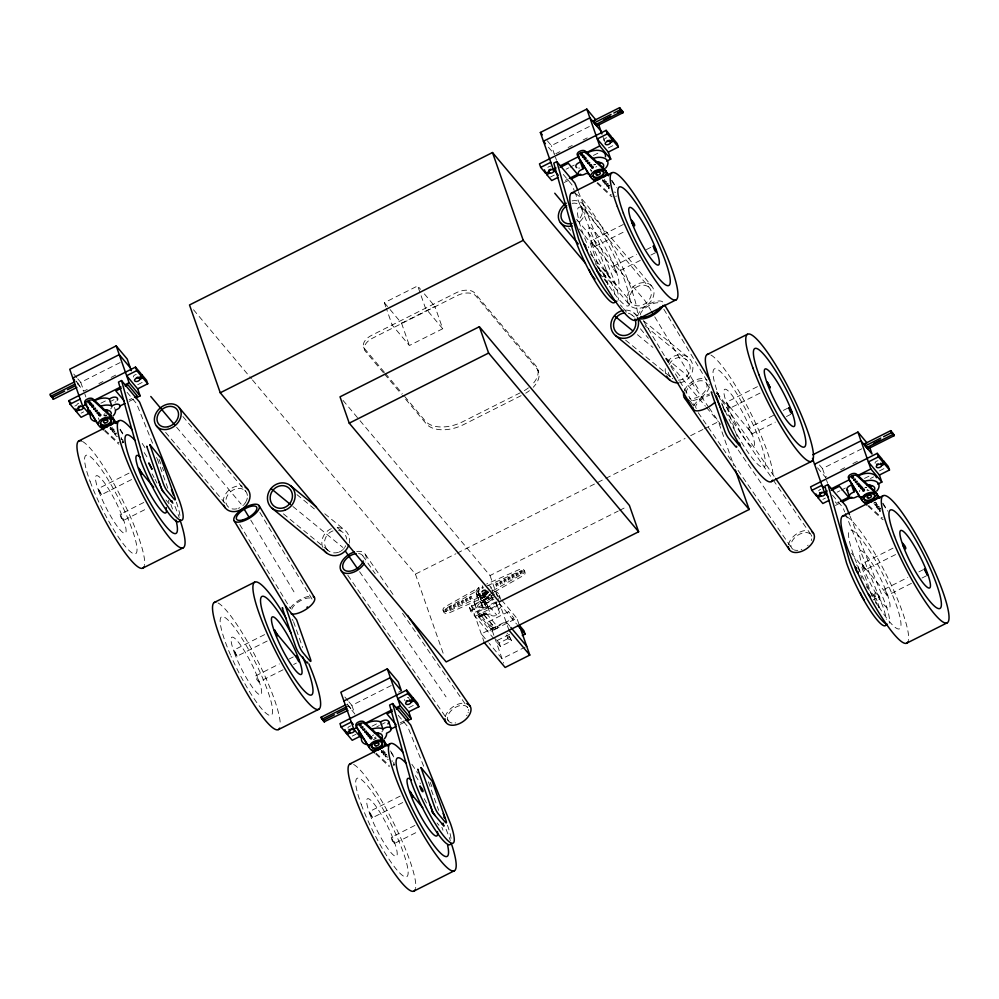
<?xml version="1.0" encoding="UTF-8"?>
<svg xmlns="http://www.w3.org/2000/svg" width="999" height="999" viewBox="0 0 999 999"><rect width="100%" height="100%" fill="white"/><g stroke="black" fill="none" stroke-linecap="round" stroke-linejoin="round"><path stroke-width="0.75" stroke-dasharray="5 3.75" d="M129.058 473.126L98.414 488.536L99.45 491.933L101.523 494.692L132.168 479.27M258.828 681.942C257.255 673.888 252.872 675.461 258.766 682.017L283.841 669.392M400.174 796.103L369.518 811.513L370.567 814.909L372.639 817.657L403.284 802.247M605.881 269.992C605.556 273.639 611.413 279.183 607.742 272.34C601.922 263.886 601.885 282.592 608.99 276.136M616.121 272.515C614.547 264.448 610.164 266.034 616.058 272.577L641.133 259.965M757.454 386.663L726.81 402.085L727.859 405.482L729.932 408.229L760.576 392.807M873.9 594.555C872.639 600.849 882.879 602.172 879.058 595.716C872.764 587.912 874.749 597.052 877.072 600.636M876.985 592.969L880.107 599.113M887.224 595.479C885.651 587.424 881.268 589.01 887.174 595.554L912.249 582.941M381.343 750.474C380.182 754.482 386.426 752.909 383.379 749.987M602.672 179.758C602.797 186.076 608.029 178.559 603.259 179.246M121.191 438.499L121.154 437.662M879.47 507.08L877.334 507.417L879.083 506.356M101.523 494.692L98.414 488.536M143.781 502.472L120.105 514.385L121.141 517.769L123.214 520.529L146.89 508.616M123.214 520.529L120.105 514.385M264.61 634.615L233.966 650.024L236.263 655.506L237.075 656.181L269.118 640.059M237.075 656.181L234.053 650.012M623.301 224.475L591.258 240.597L591.346 241.721L594.368 246.741L625.024 231.318M594.368 246.741L591.333 240.584M605.956 277.66L602.847 271.516M372.639 817.657L369.518 811.513M414.897 825.436L391.208 837.362L392.257 840.746L394.33 843.506L418.007 831.593M729.932 408.229L726.81 402.085M394.33 843.506L391.208 837.362M773.576 415.309L748.501 427.922L748.513 428.746L751.61 434.066L775.299 422.152M751.61 434.066L748.501 427.922M893.019 548.151L862.374 563.573L863.411 566.97L865.484 569.717L896.128 554.295M865.484 569.717L862.449 563.548M110.564 427.135C108.217 430.769 115.497 430.719 112.275 427.01M123.614 442.407L122.328 442.932M608.216 184.303L606.231 184.44L608.179 183.454M488.111 590.983A13.087 7.68 -19.3 0 0 474.275 601.136A13.087 7.68 -19.3 0 0 485.526 607.404L487.562 606.917L490.934 615.022A4.595 2.697 -19.3 0 0 496.778 615.147A4.595 2.697 -19.3 0 0 499.013 610.963L495.641 602.847L497.04 601.61M498.101 609.877L499.5 608.628A13.087 7.68 -19.3 0 0 501.823 604.258M387.1 756.568L387.15 757.667M392.108 761.65L392.058 760.551M493.606 627.722L493.306 627.921A1.374 1.086 -40 0 0 493.194 629.882A1.374 1.086 -40 0 0 495.179 628.883A1.374 1.086 -40 0 0 493.931 627.597L493.981 628.796M77.447 383.491L83.829 391.146L87.924 389.086M116.234 433.441C114.773 434.066 115.946 437.087 117.47 436.388M116.196 433.978L114.635 434.215L113.786 432.18L115.734 431.193L115.335 432.367L113.786 432.18M609.29 187.45L608.641 188.162L609.353 188.736M874.113 502.372C878.608 500.661 874.824 509.153 873.725 503.109M880.406 510.427L879.757 511.138L880.456 511.713M443.631 611.863L443.019 610.102A4.595 2.697 -19.3 0 1 445.579 606.543L478.858 587.687L479.483 589.447L446.191 608.304A4.595 2.697 -19.3 0 0 443.631 611.863L444.567 612.974A4.595 2.697 -19.3 0 0 449.812 612.612L485.589 596.728L484.977 594.967A8.042 4.708 -19.3 0 1 476.673 593.968A8.042 4.708 -19.3 0 1 478.858 587.687L482.517 585.851L483.141 587.599M492.619 590.871L521.915 574.275A4.595 2.697 -19.3 0 0 524.475 570.716L523.538 569.592A4.595 2.697 -19.3 0 0 518.294 569.967L486.65 584.015M493.244 592.619L489.248 594.88L488.636 593.131L449.2 610.851A4.595 2.697 -19.3 0 1 443.956 611.226L443.019 610.102M494.567 591.87L522.527 576.023A4.595 2.697 -19.3 0 0 525.087 572.464L524.475 570.716M77.747 378.796L80.757 382.38L120.38 362.45M547.365 140.834L551.373 145.617L591.008 125.674M98.851 383.591L102.947 381.531M111.151 377.397L117.982 373.963M555.819 153.696L559.915 151.636M568.119 147.502L572.215 145.442M583.141 139.947L587.25 137.887M74.8 406.081L76.773 405.094A2.76 1.611 -19.3 0 1 78.983 403.121M81.131 413.149L83.654 411.888M100.899 403.209L106.369 400.462M137.687 384.702L142.745 382.167M550.499 177.023L554.283 175.112M566.071 169.193L568.793 167.82M570.167 167.133L574.263 165.06M593.394 155.444L600.224 152.01M608.316 147.927L614.635 144.755M109.503 401.935L114.66 399.338M129.121 399.875L131.806 398.526M565.409 180.382L568.094 179.021M129.183 401.373L134.653 398.626M564.285 182.48L569.755 179.72M385.814 306.893L384.34 302.709L417.694 285.926L420.567 289.348M390.085 309.54L401.561 323.214L434.915 306.443L442.719 328.733L409.365 345.517L392.157 325.012L386.301 308.279M613.024 266.421L636.625 254.52M646.378 249.613L653.346 246.104M602.06 276.91L605.082 275.387L608.166 284.166L605.132 285.689M650.886 255.057L656.455 252.248M520.129 392.857L462.5 421.853A29.171 17.108 -19.3 0 1 425.374 421.091L403.434 394.955M521.116 395.666L463.486 424.662A29.171 17.108 -19.3 0 1 426.361 423.901L402.422 395.379M252.497 380.007L415.434 574.125L455.744 553.846M457.13 553.146L604.457 479.033M605.844 478.334L685.064 438.474M690.621 435.676L703.134 429.383M704.52 428.683L718.418 421.69L733.79 465.584M255.732 675.848L279.333 663.948M289.086 659.053L293.269 656.942M783.328 410.402L788.898 407.592M293.594 664.497L296.378 663.086M786.438 416.546L792.007 413.736M360.015 420.654L490.034 575.536L618.256 511.038M619.642 510.327L626.61 506.83M483.966 594.43L485.989 593.418M484.353 642.707L471.453 605.844L494.717 594.13M493.943 638.786L470.616 611.001L469.393 607.479L480.494 601.898L481.818 603.471A2.76 1.611 -19.3 0 0 482.804 605.744A2.76 1.611 -19.3 0 0 486.525 603.871A2.76 1.611 -19.3 0 0 484.24 602.247L482.917 600.674L492.644 595.779M470.616 611.001L481.73 605.406L483.041 606.98A2.76 1.611 -19.3 0 0 484.04 609.253A2.76 1.611 -19.3 0 0 487.749 607.38A2.76 1.611 -19.3 0 0 485.477 605.756L482.917 600.674M484.153 604.183L493.868 599.3M477.772 612L496.953 602.347M475.137 616.383L499.775 603.983L516.608 624.025M471.453 605.844L492.232 630.606L516.87 618.206L519.33 625.224M348.851 701.773L351.86 705.356L391.483 685.426M819.48 465.01L822.489 468.581L862.112 448.651M509.615 634.253L495.916 641.133L500.437 646.528L511.55 640.933L509.003 635.851A2.76 1.611 -19.3 0 1 506.63 634.527M398.663 692.132L401.386 690.759M817.544 467.807L825.561 477.36L829.657 475.299M840.596 469.792L844.692 467.732M852.884 463.611L859.714 460.177M496.503 639.785L499.213 643.006L510.314 637.424M525.349 646.99L502.072 658.703L489.198 643.368M352.247 736.126L356.031 734.228M372.015 726.186L378.846 722.752M408.803 707.679L415.109 704.507M822.876 499.363L825.399 498.089M837.174 492.17L839.909 490.796M841.27 490.109L845.379 488.036M864.497 478.421L869.967 475.674M879.432 470.904L884.477 468.369M376.735 726.86L379.32 725.561M380.607 724.912L385.764 722.314M870.416 478.496L873.601 476.885M400.224 722.851L404.27 720.816M839.21 501.998L836.513 503.359L833.753 500.062M400.299 724.35L405.769 721.603M835.401 505.457L839.497 503.384M884.14 589.398L907.741 577.497M918.88 571.89L924.45 569.08M873.163 599.887L876.198 598.351L879.27 607.142L876.235 608.666M922.002 578.034L927.572 575.224M476.935 594.692L478.971 593.718M487.262 585.776L518.918 571.715A4.595 2.697 -19.3 0 1 524.15 571.353L525.087 572.464M615.684 196.403L616.52 196.066M122.278 441.096L123.214 440.272L122.502 439.697M122.265 441.658L123.576 441.57M122.353 442.507L123.464 442.058M876.448 504.258C876.435 514.098 880.868 500.037 874.337 504.857M384.89 755.157C390.134 753.508 381.393 755.369 387.05 757.105M393.394 764.073L394.305 763.061L393.331 762.699M393.381 764.635L394.692 764.547M393.469 765.484L394.568 765.034M609.303 186.888L608.029 186.413L609.527 185.502M614.373 192.045L615.646 192.345M880.356 508.491L879.132 509.39L879.757 511.326M880.406 509.865L879.145 509.565M490.022 613.935L487.987 614.422A13.087 7.68 -19.3 0 1 476.898 607.429A13.087 7.68 -19.3 0 1 492.744 597.789M121.029 439.323L121.928 439.535M387 755.818L385.514 756.917M388.299 759.44L387.4 759.228M116.146 432.879L114.398 433.941M348.464 706.418C347.714 703.746 354.233 712.612 348.339 706.281M873.8 503.259L875.911 502.397M633.865 312.887L637.412 315.796M643.319 320.642L688.249 357.492M632.067 315.11L634.427 317.045M645.067 325.774L686.45 359.715M637.437 334.677L652.896 347.365M665.983 358.092L686.213 374.687L708.266 406.618M625.586 340.122L671.69 377.947A11.726 10.739 -50.6 0 1 668.019 371.228M324.775 513.761L344.88 530.244M296.965 494.642L315.884 510.164M337.163 527.622L343.069 532.467M292.869 506.456L342.832 547.44M283.391 513.836L328.321 550.686M597.514 182.505L610.052 194.193A4.595 2.697 -19.3 0 0 611.5 194.992M596.99 183.192L610.676 195.941A4.595 2.697 -19.3 0 0 612.112 196.753M868.631 505.482L881.168 517.17A4.595 2.697 -19.3 0 0 882.616 517.969M868.106 506.168L881.78 518.918A4.595 2.697 -19.3 0 0 883.228 519.73M105.082 430.244L117.62 441.933A4.595 2.697 -19.3 0 0 119.056 442.744M104.558 430.944L118.232 443.693A4.595 2.697 -19.3 0 0 118.831 444.18M376.186 753.221L388.723 764.909A4.595 2.697 -19.3 0 0 389.335 765.396M375.661 753.92L389.335 766.67M77.447 382.355L79.67 386.039L77.947 383.529M579.358 228.996L589.897 242.058L600.312 271.391M548.439 147.215L554.445 154.383L551.373 145.617M563.286 174.438L571.853 184.64L574.163 190.359M832.504 495.154L842.969 507.617L844.692 511.9M583.129 204.358L651.985 286.388A14.585 11.538 -40 0 1 641.058 307.954A14.585 11.538 -40 0 1 628.783 292.195A14.585 11.538 -40 0 1 651.985 286.388M580.894 206.144L649.762 288.187A11.726 9.278 -40 0 1 640.971 305.519A11.726 9.278 -40 0 1 631.106 292.844A11.726 9.278 -40 0 1 649.762 288.187M576.61 219.268L645.129 300.899L650.736 310.214M594.168 245.279L613.149 267.894M729.72 406.768L748.701 429.383M865.284 568.256L884.252 590.871M716.895 392.832L725.774 404.22L737.399 437.262M851.523 553.221L861.175 565.372L872.439 597.29M568.593 227.947L570.591 230.319M590.546 254.096L631.468 302.847M595.229 263.636L605.082 275.387M866.333 586.613L876.198 598.351M597.302 266.583L629.233 304.633M604.22 279.458L608.166 284.166M875.324 602.434L879.27 607.142M620.454 304.982L622.452 307.367M623.451 308.554L626.448 312.125M640.446 328.808L648.438 338.336M665.434 358.579L705.419 406.218M706.418 407.405L718.418 421.69M424.388 293.906L434.915 306.443M442.719 328.733L425.499 308.229L417.694 285.926M384.34 302.709L389.123 308.404M384.49 372.377L364.548 348.626A14.585 8.554 -19.3 0 1 371.628 335.327L456.281 292.744A14.585 8.554 -19.3 0 1 474.85 293.132L535.676 365.597A29.171 17.108 -19.3 0 1 532.242 384.478M385.489 373.564L402.435 393.768M383.479 372.814L365.534 351.436A14.585 8.554 -19.3 0 1 372.615 338.137L457.267 295.554A14.585 8.554 -19.3 0 1 475.836 295.941L536.663 368.406A29.171 17.108 -19.3 0 1 533.229 387.287M384.478 374.001L401.423 394.193M343.019 400.399L359.016 419.468M496.091 593.443L516.87 618.206M495.641 602.847L496.553 603.933A4.595 2.697 -19.3 0 1 494.318 608.129A4.595 2.697 -19.3 0 1 488.474 608.004L487.562 606.917M484.527 593.381L485.427 594.455M509.89 626.261L505.931 621.54L481.281 633.94L488.211 642.195M483.766 599.65L496.778 615.147M509.003 635.851L511.55 640.933M485.726 612.699A1.374 1.086 -40 0 1 484.69 614.735A1.374 1.086 -40 0 1 483.528 613.249A1.374 1.086 -40 0 1 485.726 612.699L497.465 626.698A1.374 1.086 -40 0 1 496.441 628.733A1.374 1.086 -40 0 1 495.279 627.247A1.374 1.086 -40 0 1 497.465 626.698M483.291 613.923A1.374 1.086 -40 0 1 482.267 615.958A1.374 1.086 -40 0 1 481.106 614.472A1.374 1.086 -40 0 1 483.291 613.923L495.179 628.171M483.566 614.422L495.317 628.421M480.869 615.134A1.374 1.086 -40 0 1 479.845 617.17A1.374 1.086 -40 0 1 478.683 615.684A1.374 1.086 -40 0 1 480.869 615.134L492.894 629.632M478.721 616.858L490.472 630.856M469.393 607.479L473.901 612.862L498.551 600.474L509.003 630.307M193.506 309.74L251.486 378.808M182.917 416.521L245.791 491.421M176.611 427.235L241.159 504.133M165.622 432.367L227.497 506.081M127.06 392.295L136.576 403.633L153.297 445.054M398.176 715.272L407.679 726.598L424.975 769.455M73.739 374.026L76.748 377.61M344.842 697.002L347.852 700.586M77.36 383.441L78.159 384.39M354.932 714.123L349.051 706.505M165.909 499.975L169.855 504.67L168.319 500.287M437.013 822.951L438.986 825.299M156.431 457.554L156.93 458.254M856.717 564.897L857.242 565.684M292.145 619.243L293.032 620.666M716.595 393.032L774.749 477.235M706.281 383.129L710.689 389.51M723.026 407.367L772.377 478.821M773.251 480.094L810.264 533.678M709.14 407.892L720.616 424.5M738.249 450.037L789.41 524.113M690.297 401.236L693.818 406.331M698.226 412.712L791.633 547.952M365.284 554.295L394.368 596.391M362.912 555.881L375.249 573.738M402.56 613.286L467.769 707.704M359.59 571.703L446.041 696.865M347.802 575.262L448.251 720.704M349.275 707.367L347.377 703.995L347.852 705.519M882.916 503.196L887.661 510.626M882.741 503.721L887.487 511.151M611.813 180.22L616.558 187.65M611.638 180.744L615.584 186.925M390.472 750.948L394.43 757.13M391.096 752.697L394.255 757.654M120.155 429.208L123.327 434.153M119.98 429.72L123.938 435.914M716.832 391.695L718.431 394.368M663.823 309.215L709.565 385.177M654.745 316.87L699.637 391.408M643.756 321.341L694.317 405.307M259.852 512.45L312.013 599.075M250.774 520.104L295.667 594.642M239.785 524.575L290.347 608.541M76.985 381.968L76.224 381.056L76.573 382.217M721.865 404.508L722.552 405.844M428.396 781.83L438.661 810.376M157.293 458.853L168.057 488.861M880.131 508.466C875.161 507.854 881.905 511.638 879.52 506.705M878.333 506.318L877.06 506.006L876.148 507.017M875.536 505.257L876.797 505.556L877.709 504.557M609.028 185.489C604.058 184.877 610.801 188.661 608.416 183.729M606.605 181.581C604.183 179.595 603.621 185.127 606.306 184.34C608.616 182.193 606.131 182.155 604.42 182.28M607.217 183.341L605.956 183.042L605.032 184.041M605.406 181.181L604.145 180.881L603.234 181.88M602.609 180.132L603.883 180.432L604.795 179.433M522.202 571.253C519.792 569.268 519.23 574.812 521.903 574.013C524.213 571.865 521.74 571.84 520.017 571.965M522.827 573.014L521.553 572.714L520.641 573.713M518.169 573.289C515.746 571.303 515.184 576.835 517.869 576.048C520.179 573.901 517.694 573.863 515.984 573.988M518.781 575.049L517.519 574.75L516.595 575.749M514.123 575.324C511.713 573.339 511.151 578.871 513.823 578.084C516.133 575.936 513.661 575.899 511.938 576.023M514.747 577.085L513.474 576.773L512.562 577.784M510.089 577.36C507.667 575.374 507.105 580.906 509.79 580.119C512.1 577.971 509.615 577.934 507.904 578.059M510.701 579.108L509.44 578.808L508.516 579.82M506.043 579.383C503.633 577.397 503.071 582.941 505.744 582.142C508.054 580.007 505.581 579.969 503.858 580.094M506.668 581.143L505.394 580.844L504.483 581.843M502.01 581.418C499.587 579.432 499.025 584.964 501.71 584.178C504.02 582.03 501.535 581.992 499.825 582.117M502.622 583.179L501.361 582.879L500.437 583.878M497.964 583.453C495.554 581.468 494.992 587 497.664 586.213C499.975 584.065 497.502 584.028 495.779 584.153M498.588 585.214L497.315 584.902L496.403 585.913M471.715 596.665C469.293 594.68 468.731 600.212 471.403 599.425C473.713 597.277 471.241 597.24 469.53 597.365M472.327 598.413L471.053 598.114L470.142 599.125M467.669 598.701C465.247 596.703 464.697 602.247 467.37 601.448C469.68 599.313 467.195 599.275 465.484 599.4M468.281 600.449L467.02 600.149L466.096 601.148M463.636 600.724C461.213 598.738 460.651 604.283 463.324 603.483C465.634 601.336 463.161 601.298 461.451 601.435M464.248 602.484L462.974 602.185L462.062 603.184M459.59 602.759C457.167 600.774 456.618 606.306 459.29 605.519C461.6 603.371 459.115 603.334 457.405 603.458M460.202 604.52L458.941 604.22L458.017 605.219M455.556 604.795C453.134 602.809 452.572 608.341 455.244 607.554C457.554 605.406 455.082 605.369 453.371 605.494M456.168 606.543L454.895 606.243L453.983 607.255M451.511 606.83C449.088 604.832 448.539 610.377 451.211 609.577C453.521 607.442 451.036 607.404 449.325 607.529M452.122 608.578L450.861 608.279L449.937 609.278M447.477 608.853C445.054 606.868 444.493 612.412 447.165 611.613C449.475 609.465 447.003 609.44 445.292 609.565M448.089 610.614L446.815 610.314L445.904 611.313M385.277 752.297C382.854 750.311 382.292 755.856 384.965 755.057C387.287 752.909 384.802 752.871 383.092 753.009M385.889 754.058L384.615 753.758L383.703 754.757M384.078 751.897L382.817 751.598L381.893 752.609M381.281 750.848L382.542 751.148L383.466 750.149M114.161 429.32C111.738 427.335 111.189 432.879 113.861 432.08C116.171 429.932 113.686 429.907 111.975 430.032M114.773 431.081L113.511 430.781L112.587 431.78M112.974 428.933L111.701 428.633L110.789 429.632M110.165 427.872L111.438 428.171L112.35 427.172M857.941 566.995L862.062 578.496M293.531 621.69L302.597 647.427M850.024 516.096L885.776 604.645A45.929 8.054 63.3 0 1 889.172 623.176M845.266 513.336L882.741 606.168A45.929 8.054 63.3 0 1 886.325 619.48M578.346 191.683L614.66 281.668A45.929 8.054 63.3 0 1 618.069 300.2M574.737 191.783L611.638 283.204A45.929 8.054 63.3 0 1 615.209 296.516M430.169 782.304L431.893 786.6M159.053 459.328L163.674 470.766M877.334 507.417L877.946 509.165M822.489 468.581L825.561 477.36M826.585 480.282L827.609 483.216M722.939 406.805L724.974 412.637M602.959 136.863L604.495 141.246M608.029 186.588L608.653 188.349M606.231 184.44L606.843 186.189M590.521 169.268L591.346 171.616M555.481 157.305L556.505 160.24M537.612 369.031L538.598 371.84M499.275 595.179L500.749 599.4M401.561 323.214L409.365 345.517M490.034 575.536L497.714 597.489M493.394 593.656L492.007 589.71A8.042 4.708 -19.3 0 1 492.07 590.971M496.89 604.57L499.35 611.588M506.655 634.964L507.879 638.473M489.011 598.488A2.298 1.349 -19.3 0 0 485.427 598.413A2.298 1.349 -19.3 0 0 486.026 600.674A2.298 1.349 -19.3 0 0 489.011 598.488L486.238 590.584A2.298 1.349 -19.3 0 1 483.641 592.757A2.298 1.349 -19.3 0 1 482.155 590.983A2.298 1.349 -19.3 0 1 485.776 590.022M486.588 603.134L487.824 606.643M481.868 591.995L484.64 599.887M499.213 643.006L500.437 646.528M484.24 602.247L485.477 605.756M492.232 630.606L494.205 636.226M494.692 637.624L503.608 663.086M481.343 600.861L479.495 595.604L480.744 599.188M478.284 592.17L478.596 593.044M481.818 603.471L483.041 606.98M480.494 601.898L481.73 605.406M481.343 604.82L482.579 608.329M476.098 592.869L478.558 599.887M474.363 603.196L476.823 610.214M363.673 347.165L364.66 349.975M415.434 574.125L444.13 656.056M409.865 701.011L408.628 697.502A2.76 1.611 -19.3 0 0 405.407 698.276A2.76 1.611 -19.3 0 0 404.657 700.424M351.86 705.356L354.42 712.662M114.435 407.467L115.422 410.277M121.391 437.937L122.003 439.697M98.414 417.969L99.338 420.604M80.757 382.38L83.829 391.146M84.853 394.081L85.877 397.003M488.286 585.439A8.042 4.708 -19.3 0 1 491.396 587.949M485.589 596.728A8.042 4.708 -19.3 0 1 477.297 595.716A8.042 4.708 -19.3 0 1 479.483 589.447M490.372 587.749A8.042 4.708 -19.3 0 1 491.433 588.611M493.444 597.577A8.042 4.708 -19.3 0 1 483.441 602.609A8.042 4.708 -19.3 0 1 478.971 597.277A8.042 4.708 -19.3 0 1 488.973 592.257M488.224 591.47A5.744 3.372 -19.3 0 1 479.033 593.281A5.744 3.372 -19.3 0 1 482.867 587.15M488.536 592.345A5.744 3.372 -19.3 0 1 479.345 594.155A5.744 3.372 -19.3 0 1 483.179 588.024M490.147 594.03A5.744 3.372 -19.3 0 1 483.416 597.614A5.744 3.372 -19.3 0 1 479.557 594.405A5.744 3.372 -19.3 0 1 485.676 590.297M491.67 595.679A5.744 3.372 -19.3 0 1 485.639 601.036A5.744 3.372 -19.3 0 1 481.043 597.327A5.744 3.372 -19.3 0 1 489.448 593.881M494.218 591.108A13.087 7.68 -19.3 0 1 498.601 599.437M510.227 639.36A2.76 1.611 -19.3 0 1 507.867 638.036A2.76 1.611 -19.3 0 1 510.776 635.901M507.117 633.616A2.76 1.611 -19.3 0 1 507.592 633.191M528.459 387.837A29.171 17.108 -19.3 0 1 523.963 390.846M529.433 390.646A29.171 17.108 -19.3 0 1 525.736 393.181M788.511 544.667A14.585 8.929 -34.6 0 1 808.129 530.432M709.253 387.113A14.585 8.929 -34.6 0 1 690.534 400.699M684.278 390.721A14.585 8.929 -34.6 0 1 694.667 380.419A14.585 8.929 -34.6 0 1 707.017 379.857M810.876 534.565A11.726 7.18 -34.6 0 1 811.7 536.263M811.737 538.861A11.726 7.18 -34.6 0 1 811.238 540.584M808.129 545.129A11.726 7.18 -34.6 0 1 807.592 545.654M801.86 549.3A11.726 7.18 -34.6 0 1 801.173 549.562M797.826 550.312A11.726 7.18 -34.6 0 1 794.33 549.974M793.381 549.562A11.726 7.18 -34.6 0 1 795.454 537A11.726 7.18 -34.6 0 1 810.564 534.215M686.063 393.306A11.726 7.18 -34.6 0 1 698.776 380.956A11.726 7.18 -34.6 0 1 706.131 389.335A11.726 7.18 -34.6 0 1 690.534 398.414M689.984 398.301A11.726 7.18 -34.6 0 1 689.472 398.151M625.636 310.115A14.585 13.349 -50.6 0 1 636.713 316.183M628.309 313.211A11.726 10.739 -50.6 0 1 633.978 317.158M667.569 361.988A14.585 13.349 -50.6 0 1 691.32 361.176A14.585 13.349 -50.6 0 1 679.02 382.879M665.671 373.589A14.585 13.349 -50.6 0 1 665.484 367.232M669.093 364.672A11.726 10.739 -50.6 0 1 682.692 357.829A11.726 10.739 -50.6 0 1 689.997 370.117A11.726 10.739 -50.6 0 1 678.296 380.169M672.851 378.746A11.726 10.739 -50.6 0 1 672.252 378.359M716.807 393.206A14.585 5.707 -31.1 0 1 718.793 395.879M693.643 406.019A14.585 5.707 -31.1 0 1 709.59 393.931M637.749 315.984A14.585 5.707 -31.1 0 1 650.486 303.496A14.585 5.707 -31.1 0 1 663.411 303.496M696.328 408.429A11.726 4.595 -31.1 0 1 698.613 401.798A11.726 4.595 -31.1 0 1 709.527 395.292M640.259 314.797A11.726 4.595 -31.1 0 1 649.5 305.282A11.726 4.595 -31.1 0 1 660.614 303.883M572.177 200.849A14.585 11.538 -40 0 1 584.802 207.767A14.585 11.538 -40 0 1 578.084 223.152M572.09 203.321A11.726 9.278 -40 0 1 582.242 208.891A11.726 9.278 -40 0 1 576.835 221.254M710.888 355.02A71.191 12.488 63.3 0 1 749.837 411.413A71.191 12.488 63.3 0 1 773.039 477.684M591.695 170.667A5.744 3.372 -19.3 0 1 590.933 170.055M593.731 164.823A5.744 3.372 -19.3 0 1 595.117 164.261M596.765 166.533A2.298 1.349 -19.3 0 1 595.716 167.058M593.98 164.985A2.298 1.349 -19.3 0 1 595.604 164.323M579.732 168.019A4.595 2.697 -19.3 0 1 578.608 168.094M547.889 167.407A2.76 1.611 -19.3 0 1 550.986 166.134M604.532 140.971A2.76 1.611 -19.3 0 1 604.67 138.736A2.76 1.611 -19.3 0 1 608.154 137.762M575.324 193.531A71.191 12.488 63.3 0 1 614.285 249.925A71.191 12.488 63.3 0 1 637.487 316.196M586.525 242.532A55.12 9.665 63.3 0 1 589.385 215.022A55.12 9.665 63.3 0 1 628.783 293.906A55.12 9.665 63.3 0 1 603.883 277.272M600.449 271.228A55.12 9.665 63.3 0 1 588.324 246.716M859.39 491.683A8.042 4.708 -19.3 0 1 859.864 490.334M864.834 487.799A5.744 3.372 -19.3 0 1 866.22 487.237M867.457 490.746A5.744 3.372 -19.3 0 1 869.03 490.384M867.881 489.51A2.298 1.349 -19.3 0 1 866.832 490.034M865.584 487.662A2.298 1.349 -19.3 0 1 866.707 487.287M818.668 490.834A2.76 1.611 -19.3 0 1 820.728 489.323M875.087 463.274A2.76 1.611 -19.3 0 1 877.971 460.701M846.44 516.508A71.191 12.488 63.3 0 1 886.438 574.987A71.191 12.488 63.3 0 1 908.403 640.546M859.902 570.754A55.12 9.665 63.3 0 1 863.311 541.608A55.12 9.665 63.3 0 1 900.948 625.836A55.12 9.665 63.3 0 1 860.376 571.815M445.279 716.72A14.585 8.929 -34.6 0 1 465.459 703.271M449.188 721.765A11.726 7.18 -34.6 0 1 454.195 708.116A11.726 7.18 -34.6 0 1 468.319 709.015M468.419 709.502A11.726 7.18 -34.6 0 1 468.481 710.526M468.244 712.175A11.726 7.18 -34.6 0 1 468.069 712.749M466.97 715.072A11.726 7.18 -34.6 0 1 466.595 715.646M455.756 722.876A11.726 7.18 -34.6 0 1 455.094 722.989M452.023 722.989A11.726 7.18 -34.6 0 1 449.575 722.052M358.566 553.521A11.726 7.18 -34.6 0 1 363.586 559.24M356.78 551.448A14.585 8.929 -34.6 0 1 365.085 562.012M337.562 527.497A14.585 13.349 -50.6 0 1 349.275 543.181M322.552 547.202A14.585 13.349 -50.6 0 1 332.155 528.309M338.624 530.419A11.726 10.739 -50.6 0 1 346.753 539.173M345.666 545.741A11.726 10.739 -50.6 0 1 344.942 547.077M344.518 547.714A11.726 10.739 -50.6 0 1 344.043 548.326M343.544 548.913A11.726 10.739 -50.6 0 1 343.007 549.462M342.445 549.974A11.726 10.739 -50.6 0 1 341.233 550.899M340.584 551.298A11.726 10.739 -50.6 0 1 339.235 551.985M338.536 552.247A11.726 10.739 -50.6 0 1 327.285 549.737M326.823 549.2A11.726 10.739 -50.6 0 1 333.566 530.681M291.795 609.253A11.726 4.595 -31.1 0 1 301.91 599.962A11.726 4.595 -31.1 0 1 312.15 599.35M290.259 608.179A14.585 5.707 -31.1 0 1 310.689 596.166M223.239 502.097A14.585 11.538 -40 0 1 242.158 486.113M245.392 490.959A11.726 9.278 -40 0 1 247.415 496.715M247.277 498.064A11.726 9.278 -40 0 1 246.466 500.761M246.154 501.423A11.726 9.278 -40 0 1 244.018 504.495M243.481 505.044A11.726 9.278 -40 0 1 242.932 505.569M239.785 507.717A11.726 9.278 -40 0 1 238.411 508.316M237 508.753A11.726 9.278 -40 0 1 226.823 496.74A11.726 9.278 -40 0 1 244.967 490.521M176.348 502.185A45.929 8.054 63.3 0 1 180.145 518.069M218.032 602.959A71.191 12.488 63.3 0 1 256.993 659.365A71.191 12.488 63.3 0 1 280.195 725.636M230.569 655.094A55.12 9.665 63.3 0 1 231.93 624.263A55.12 9.665 63.3 0 1 271.84 704.932A55.12 9.665 63.3 0 1 243.731 681.693M243.169 680.669A55.12 9.665 63.3 0 1 231.031 656.156M103.771 415.559A5.744 3.372 -19.3 0 1 106.743 415.072M104.158 415.971A8.042 4.708 -19.3 0 1 106.181 415.484M104.995 413.549A2.298 1.349 -19.3 0 1 103.834 414.573M106.518 415.372A5.744 3.372 -19.3 0 1 105.307 416.133M112.25 406.718A13.087 7.68 -19.3 0 1 110.689 408.891M115.984 401.635A4.595 2.697 -19.3 0 1 114.997 402.235M133.342 377.073A2.76 1.611 -19.3 0 1 136.239 374.5M82.48 441.471A71.191 12.488 63.3 0 1 122.477 499.962A71.191 12.488 63.3 0 1 144.443 565.509M142.17 443.394A71.191 12.488 63.3 0 1 146.503 450.149M174.962 506.318A71.191 12.488 63.3 0 1 179.221 517.582M144.206 452.609A55.12 9.665 63.3 0 1 148.701 459.69M170.792 504.32A55.12 9.665 63.3 0 1 172.902 510.052M152.085 473.888A32.155 5.632 63.3 0 1 154.071 477.485M155.045 479.333A32.155 5.632 63.3 0 1 156.943 483.079M447.465 825.162A45.929 8.054 63.3 0 1 451.186 839.834M374.875 738.536A5.744 3.372 -19.3 0 1 376.448 738.149M372.39 735.539A5.744 3.372 -19.3 0 1 373.776 734.977M373.339 739.735A8.042 4.708 -19.3 0 1 375.274 738.935M375.836 736.9A2.298 1.349 -19.3 0 1 374.388 737.786M383.366 729.695A13.087 7.68 -19.3 0 1 381.793 731.867M347.877 728.071A2.76 1.611 -19.3 0 1 350.786 725.936M353.596 764.447A71.191 12.488 63.3 0 1 393.594 822.939A71.191 12.488 63.3 0 1 415.559 888.486M411.863 764.272A71.191 12.488 63.3 0 1 417.619 773.126M446.078 829.295A71.191 12.488 63.3 0 1 450.337 840.559M424.188 798.638A32.155 5.632 63.3 0 1 427.122 804.183M415.322 775.586A55.12 9.665 63.3 0 1 420.379 783.616M441.895 827.297A55.12 9.665 63.3 0 1 442.994 830.206M479.183 615.996C480.169 618.019 480.869 613.948 479.183 615.996M481.605 614.785C482.592 616.795 483.291 612.737 481.605 614.785M484.04 613.561C485.014 615.584 485.714 611.513 484.04 613.561M508.528 611.688L487.924 622.052L493.344 628.508L513.948 618.144L508.528 611.688M484.19 595.404A2.298 1.349 -19.3 0 0 487.162 593.219A2.298 1.349 -19.3 0 0 483.578 593.144A2.298 1.349 -19.3 0 0 484.19 595.404M484.727 602.884A5.744 3.372 -19.3 0 0 492.307 597.514A5.744 3.372 -19.3 0 0 483.441 597.177A5.744 3.372 -19.3 0 0 484.727 602.884M491.583 631.168A1.374 1.086 -40 0 0 492.619 629.133A1.374 1.086 -40 0 0 490.434 629.682A1.374 1.086 -40 0 0 491.583 631.168M718.543 395.042A55.12 9.665 63.3 0 0 763.536 467.47A55.12 9.665 63.3 0 0 735.576 391.708A55.12 9.665 63.3 0 0 718.543 395.042M727.147 404.645A32.155 5.632 63.3 0 0 753.396 446.89A32.155 5.632 63.3 0 0 737.087 402.697A32.155 5.632 63.3 0 0 727.147 404.645M591.595 243.157A32.155 5.632 63.3 0 0 617.844 285.402A32.155 5.632 63.3 0 0 601.535 241.209A32.155 5.632 63.3 0 0 591.595 243.157M862.711 566.133A32.155 5.632 63.3 0 0 888.96 608.379A32.155 5.632 63.3 0 0 872.639 564.185A32.155 5.632 63.3 0 0 862.711 566.133M234.303 652.584A32.155 5.632 63.3 0 0 260.552 694.829A32.155 5.632 63.3 0 0 244.243 650.636A32.155 5.632 63.3 0 0 234.303 652.584M98.751 491.096A32.155 5.632 63.3 0 0 125 533.341A32.155 5.632 63.3 0 0 108.691 489.148A32.155 5.632 63.3 0 0 98.751 491.096M90.135 481.506A55.12 9.665 63.3 0 0 135.127 553.921A55.12 9.665 63.3 0 0 107.168 478.171A55.12 9.665 63.3 0 0 90.135 481.506M369.867 814.073A32.155 5.632 63.3 0 0 396.116 856.318A32.155 5.632 63.3 0 0 379.795 812.125A32.155 5.632 63.3 0 0 369.867 814.073M361.251 804.482A55.12 9.665 63.3 0 0 406.243 876.897A55.12 9.665 63.3 0 0 378.284 801.148A55.12 9.665 63.3 0 0 361.251 804.482"/><path stroke-width="1.5" d="M74.888 381.718L50.012 394.23L50.487 395.754M51.224 396.366L50.624 395.754M76.861 387.462L53.359 399.288L52.722 397.452M346.004 704.695L321.129 717.207L321.591 718.731M322.153 718.531C322.065 720.766 321.328 716.633 321.74 718.731M347.964 710.439L324.425 721.665M622.439 111.339L621.778 110.252L621.878 111.426L595.616 124.638L595.904 123.839M622.514 111.501L622.964 112.725L596.703 125.924L596.241 124.4M866.633 446.441L867.819 448.901L894.08 435.701L893.168 433.866M867.869 448.876L867.182 447.077M891.595 431.905L890.721 430.644L891.17 431.855M865.646 445.192C866.32 449.875 861.2 437.612 866.732 447.614L892.994 434.403L892.519 432.879M93.182 405.132L92.457 405.569M585.626 157.38L584.902 157.817M360.676 723.8L359.128 724.287M371.516 736.713L370.229 737.237M853.121 476.048L851.573 476.548M863.96 488.973L862.674 489.498M621.166 110.477L619.617 107.667L593.306 120.904L594.542 123.352L594.38 122.315M619.617 107.667L621.266 109.902M892.994 434.403L892.344 433.316M91.171 403.146L90.36 403.484M583.616 155.407L581.905 155.519M369.518 734.74L368.169 735.064M861.962 487L860.614 487.312M585.464 263.299L492.495 152.547L189.51 304.97L220.255 392.769L446.178 661.912L749.163 509.49L735.326 469.98M131.306 370.704L127.21 359.003L116.184 345.879L69.73 369.243L82.642 406.106L89.985 414.872M558.279 175.312L553.259 169.343L540.359 132.48L586.813 109.103L595.829 119.855M51.149 396.103L74.638 384.29M594.492 122.752L611.076 114.41M613.836 113.024L620.741 109.553M53.609 396.703L64.673 391.146M67.433 389.747L74.338 386.276M603.871 119.88L610.776 116.396M617.682 112.924L621.828 110.839M75.312 409.041L76.136 411.376L79.083 409.902A2.76 1.611 -19.3 0 0 83.029 408.404A2.76 1.611 -19.3 0 0 81.369 406.418A2.76 1.611 -19.3 0 0 77.997 408.603L75.05 410.089L70.08 404.17L68.844 400.661L135.502 367.12L140.472 373.039L141.708 376.561L138.749 378.034A2.76 1.611 -19.3 0 0 134.803 379.533A2.76 1.611 -19.3 0 0 136.463 381.518A2.76 1.611 -19.3 0 0 139.835 379.333L142.782 377.847L147.752 383.766L137.662 388.848L126.636 375.711L136.738 370.629L141.708 376.561M612.325 139.785L607.355 133.866L597.265 138.948L608.291 152.085L618.381 147.003L613.411 141.071L610.464 142.557A2.76 1.611 -19.3 0 1 607.092 144.743A2.76 1.611 -19.3 0 1 605.431 142.77A2.76 1.611 -19.3 0 1 609.378 141.271L612.325 139.785L611.101 136.276L606.131 130.357L539.472 163.886L540.709 167.395L545.679 173.314L548.626 171.84A2.76 1.611 -19.3 0 1 551.997 169.655A2.76 1.611 -19.3 0 1 553.658 171.628A2.76 1.611 -19.3 0 1 549.712 173.127L546.765 174.613L545.941 172.265M70.08 404.17L80.182 399.088M540.709 167.395L550.799 162.313M121.528 380.569L143.232 457.592A45.929 8.054 63.3 0 0 173.614 514.248A45.929 8.054 63.3 0 0 179.383 500.661L139.598 402.098L121.528 380.569L118.494 382.093L140.21 459.115A45.929 8.054 63.3 0 0 163.424 505.931A45.929 8.054 63.3 0 0 179.982 519.992M577.772 190.26L574.887 183.117L556.805 161.588L553.783 163.112L575.486 240.135A45.929 8.054 63.3 0 0 597.302 284.765A45.929 8.054 63.3 0 0 614.722 302.26M82.642 406.106L86.738 404.046M93.569 400.611L120.891 386.863M125 384.802L129.096 382.742L140.122 395.866L136.014 397.939M553.259 169.343L555.993 167.969M560.102 165.909L579.22 156.281M586.051 152.847L599.725 145.966L610.751 159.103L606.643 161.164M121.241 388.224L115.859 390.934L124.151 400.811M125.287 386.188L127.972 384.827L137.2 395.816L134.503 397.165M560.227 167.37L568.306 163.299L577.522 174.288L569.442 178.346M95.317 400.337A13.087 7.68 -19.3 0 1 107.867 398.389L109.341 398.951L111.389 397.927A4.595 2.697 -19.3 0 1 116.234 397.377A4.595 2.697 -19.3 0 1 117.333 400.162M580.369 160.677L580.419 161.95L578.384 162.987A4.595 2.697 -19.3 0 0 576.748 167.657M89.935 412.862L81.106 417.307L76.136 411.376M558.041 177.36L551.735 180.532L546.765 174.613M100.936 406.081A13.087 7.68 -19.3 0 1 110.327 405.419L111.801 405.969L113.849 404.945A4.595 2.697 -19.3 0 1 119.693 405.07A4.595 2.697 -19.3 0 1 117.457 409.253L115.422 410.277L115.472 411.551A13.087 7.68 -19.3 0 1 113.149 415.921M583.591 165.509A13.087 7.68 -19.3 0 0 582.829 167.707L582.879 168.981L580.844 170.005A4.595 2.697 -19.3 0 0 578.608 174.188A4.595 2.697 -19.3 0 0 584.452 174.313L586.5 173.289L587.974 173.838M119.618 406.181L125.087 403.434M571.116 179.033L580.681 174.226M78.634 441.034L119.031 420.704M571.478 193.082L611.875 172.765M220.255 392.769L523.239 240.334L749.163 509.49M479.383 326.71L340.022 396.828L349.238 423.164L499.25 601.873L638.623 531.768L629.395 505.419L479.383 326.71L488.611 353.047L638.623 531.768M349.238 423.164L488.611 353.047M142.994 568.031L183.391 547.714M635.839 320.08L676.236 299.762M214.186 602.522L254.595 582.192M707.042 354.57L747.439 334.253M343.906 700.998L390.359 677.622L401.386 690.759L398.314 681.98L387.287 668.855L340.834 692.22L353.746 729.083L361.101 737.836M812.836 454.77L857.916 432.08L866.945 442.832M278.546 729.52L318.943 709.203M771.39 481.568L811.787 461.251M814.535 464.223L860.988 440.846L872.015 453.983L869.455 446.678M864.472 443.856L890.721 430.644M323.639 718.393L347.128 706.568M865.596 445.729L880.806 438.086M883.566 436.7L890.471 433.216M323.339 720.379L334.403 714.809M337.163 713.423L346.84 708.553M873.588 443.544L880.506 440.072M412.812 699.525L407.842 693.606L397.739 698.688L408.766 711.825L418.868 706.743L413.898 700.823L410.951 702.309A2.76 1.611 -19.3 0 1 407.58 704.495A2.76 1.611 -19.3 0 1 405.919 702.509A2.76 1.611 -19.3 0 1 409.865 701.011L412.812 699.525L411.588 696.016L406.618 690.097L339.96 723.626L341.183 727.147L346.154 733.066L349.113 731.58A2.76 1.611 -19.3 0 1 352.472 729.395A2.76 1.611 -19.3 0 1 354.133 731.38A2.76 1.611 -19.3 0 1 350.187 732.866L347.24 734.352L346.428 732.017M883.441 462.762L878.471 456.843L868.368 461.925L879.395 475.049L889.497 469.98L884.527 464.048L881.58 465.534A2.76 1.611 -19.3 0 1 878.208 467.719A2.76 1.611 -19.3 0 1 876.548 465.746A2.76 1.611 -19.3 0 1 880.494 464.248L883.441 462.762L882.217 459.253L877.234 453.334L810.589 486.863L811.812 490.372L816.782 496.291L819.742 494.805A2.76 1.611 -19.3 0 1 823.101 492.632A2.76 1.611 -19.3 0 1 824.762 494.605A2.76 1.611 -19.3 0 1 820.816 496.103L817.869 497.589L817.045 495.242M522.302 635.526L525.087 634.128L523.851 630.619L519.33 625.224L529.782 655.069L505.144 667.469L484.353 642.707M341.183 727.147L351.286 722.065L353.296 724.45M811.812 490.372L821.915 485.289L823.913 487.687M392.644 703.546L414.348 780.569A45.929 8.054 63.3 0 0 444.717 837.224A45.929 8.054 63.3 0 0 450.499 823.638L410.714 725.074L392.644 703.546L389.61 705.069L411.313 782.092A45.929 8.054 63.3 0 0 433.841 827.834A45.929 8.054 63.3 0 0 450.861 843.68M849.45 514.66L845.991 506.093L827.921 484.565L824.887 486.088L846.59 563.111A45.929 8.054 63.3 0 0 869.118 608.841A45.929 8.054 63.3 0 0 886.15 624.7M353.746 729.083L356.481 727.709M364.672 723.588L392.008 709.839M396.103 707.779L400.199 705.719L411.226 718.843L407.13 720.916M812.487 458.379L824.375 492.32L827.11 490.946M831.205 488.873L848.963 479.945M857.167 475.824L870.828 468.943L881.855 482.08L877.759 484.14M392.357 711.188L386.963 713.898L396.191 724.887M396.391 709.165L399.088 707.804L408.304 718.793L405.606 720.142M831.343 490.347L839.422 486.276L848.638 497.265L840.559 501.323M366.433 723.313A13.087 7.68 -19.3 0 1 378.971 721.365L380.457 721.927L382.492 720.903A4.595 2.697 -19.3 0 1 387.737 720.529A4.595 2.697 -19.3 0 1 387.887 723.9M851.473 483.653L851.535 484.927L849.487 485.964A4.595 2.697 -19.3 0 0 847.864 490.634M361.051 735.826L352.21 740.284L347.24 734.352M829.158 500.337L822.839 503.508L817.869 497.589M372.04 729.045A13.087 7.68 -19.3 0 1 381.431 728.396L382.917 728.945L384.952 727.921A4.595 2.697 -19.3 0 1 390.809 728.046A4.595 2.697 -19.3 0 1 388.574 732.23L386.526 733.254L386.588 734.527A13.087 7.68 -19.3 0 1 384.253 738.898M854.694 488.486A13.087 7.68 -19.3 0 0 853.933 490.684L853.995 491.958L851.947 492.982A4.595 2.697 -19.3 0 0 849.712 497.165A4.595 2.697 -19.3 0 0 855.569 497.29L857.604 496.266L859.09 496.815A13.087 7.68 -19.3 0 0 861.987 497.165M390.734 729.158L396.203 726.41M842.232 502.01L851.797 497.202M349.75 764.01L390.147 743.681M842.594 516.058L882.991 495.741M414.098 891.008L454.495 870.691M906.942 643.056L947.339 622.739M581.568 153.396L580.107 153.371M592.407 166.321L590.946 166.296M89.123 401.148L88.274 401.348M99.962 414.061L98.501 414.036M859.902 484.99L858.591 485.077M367.457 732.729L366.146 732.829M621.878 111.426L621.316 110.489M622.964 112.725L621.428 110.215M593.356 120.879L593.893 121.516M595.616 124.638L594.38 122.465M596.703 125.924L595.317 123.439M894.08 435.701L893.056 434.103M53.359 399.288L51.636 396.166M321.129 717.207L322.939 719.742M324.126 721.615L322.927 719.442M324.475 722.252L323.601 720.991M855.619 567.232C854.045 567.694 859.103 575.923 858.216 571.815M173.401 495.005L171.416 489.647M594.717 181.069L591.371 178.097L578.134 157.193A4.595 2.697 -19.3 0 1 579.383 153.609L581.48 152.547A4.595 2.697 -19.3 0 1 586.213 153.122L605.519 170.979L608.466 175.787M866.97 505.107L862.487 501.073L849.25 480.169A4.595 2.697 -19.3 0 1 850.499 476.585L852.584 475.524A4.595 2.697 -19.3 0 1 857.329 476.098L876.623 493.956L878.783 497.527M103.409 429.882L98.938 425.836L85.702 404.932A4.595 2.697 -19.3 0 1 86.95 401.348L89.036 400.299A4.595 2.697 -19.3 0 1 93.781 400.874L113.074 418.718L116.021 423.539M374.525 752.859L370.042 748.813L356.805 727.909A4.595 2.697 -19.3 0 1 358.054 724.325L360.152 723.276A4.595 2.697 -19.3 0 1 364.885 723.85L384.178 741.695L386.338 745.266M614.835 316.134L632.679 330.769M615.509 335.552L669.892 380.157M290.484 485.639L316.496 506.968M271.453 488.886L290.484 504.495M272.128 508.304L326.523 552.909M603.846 168.369L585.601 151.373A4.595 2.697 -19.3 0 0 580.869 150.799L578.771 151.848A4.595 2.697 -19.3 0 0 577.522 155.432L590.796 176.998A8.042 4.708 -19.3 0 1 595.279 170.767A8.042 4.708 -19.3 0 1 604.457 170.13L603.846 168.369A8.042 4.708 -19.3 0 0 602.372 167.82M874.949 491.346L856.717 474.35A4.595 2.697 -19.3 0 0 851.972 473.776L849.887 474.825A4.595 2.697 -19.3 0 0 848.638 478.409L861.912 499.975A8.042 4.708 -19.3 0 1 866.395 493.743A8.042 4.708 -19.3 0 1 875.561 493.106L874.949 491.346A8.042 4.708 -19.3 0 0 873.488 490.796M586.987 250.187L584.14 244.218L584.827 244.593M89.835 410.601L98.352 424.737A8.042 4.708 -19.3 0 1 102.847 418.519A8.042 4.708 -19.3 0 1 112.013 417.869L111.401 416.108L93.157 399.113A4.595 2.697 -19.3 0 0 88.424 398.539L86.326 399.588A4.595 2.697 -19.3 0 0 85.077 403.184M100.524 425.999L103.933 429.183M382.505 739.085L364.273 722.09A4.595 2.697 -19.3 0 0 359.528 721.515L357.442 722.564A4.595 2.697 -19.3 0 0 356.193 726.161L369.468 747.714A8.042 4.708 -19.3 0 1 373.951 741.483A8.042 4.708 -19.3 0 1 383.129 740.846L382.505 739.085A8.042 4.708 -19.3 0 0 381.044 738.536M52.41 396.99L52.56 397.877M52.959 398.564L52.56 397.202M711.825 392.27L711.238 391.958L724.737 431.044A5.832 1.024 63.3 0 0 728.583 438.236L735.476 446.441A5.832 1.024 63.3 0 0 736.638 446.216M147.253 446.615L146.716 446.253L160.165 485.389A5.832 1.024 63.3 0 0 164.011 492.582M282.804 608.104L282.218 607.792L295.716 646.877A5.832 1.024 63.3 0 0 299.575 654.07L306.456 662.275A5.832 1.024 63.3 0 0 307.617 662.05M418.356 769.592L417.782 769.28L431.268 808.366A5.832 1.024 63.3 0 0 435.127 815.559M600.911 131.006L589.885 117.87L543.431 141.246L545.429 143.631M540.359 132.48L542.357 134.865M824.375 492.32L828.383 497.09M554.757 193.232L566.683 207.43M560.377 222.59L578.334 243.993M601.261 275.936L597.315 271.241L596.291 268.319M868.431 594.218L870.404 596.565M595.004 279.096L593.031 276.748A5.832 1.024 63.3 0 1 589.173 269.555M517.594 625.199L525.087 634.128M510.876 627.434L526.71 646.303M509.003 630.307L529.782 655.069M179.158 407.592A14.585 11.538 -40 0 1 168.232 429.158A14.585 11.538 -40 0 1 155.944 413.386A14.585 11.538 -40 0 1 179.158 407.592L248.014 489.635M130.282 367.782L119.256 354.645L72.802 378.022L74.638 380.207M150.787 396.478L174.625 424.862M156.406 425.836L225.262 507.867M172.877 503.146L162.038 490.222L158.966 481.443M431.968 811.825L443.993 826.123L442.969 823.201M141.721 472.902L141.846 474.375L138.886 468.206L141.721 472.902L153.709 487.187M277.272 634.39L277.397 635.864L274.363 629.707L277.272 634.39L296.253 657.005C303.084 670.504 295.854 651.048 296.253 657.005M412.837 795.878L412.949 797.352L410.002 791.183L412.837 795.878L422.814 807.779M68.844 400.661L70.842 403.022M444.006 817.419L444.88 818.031L443.144 813.548M621.178 109.765L621.341 110.777M51.473 395.904L51.548 396.74M856.118 567.794L856.73 568.731M775.636 478.509L813.523 533.366M684.402 397.714L789.247 549.537M407.58 615.534L470.142 706.118M345.479 551.261L357.829 569.143M341.021 570.466L445.879 722.289M892.419 433.466L891.458 431.893M322.577 718.88L322.864 719.592M50.499 395.042L51.424 396.441M876.647 494.555A8.042 4.708 -19.3 0 0 876.585 493.294L879.757 498.251M605.531 171.591A8.042 4.708 -19.3 0 0 605.481 170.317L608.641 175.275M384.203 742.307A8.042 4.708 -19.3 0 0 384.14 741.046L387.312 745.991M113.087 419.33A8.042 4.708 -19.3 0 0 113.037 418.069L116.196 423.014M85.877 404.42L88.249 408.129M585.414 245.404L585.839 246.116M664.672 305.07L709.615 379.707M651.548 311.538L653.146 314.21M638.898 318.831L693.481 409.453M259.091 505.631L314.46 597.602M243.569 508.129L249.176 517.445M234.128 520.729L286.301 607.355M622.327 110.889L622.802 111.838M622.427 112.075L621.94 111.139M51.623 396.903L52.31 397.652M51.736 397.34L51.261 396.403M892.282 433.454L891.533 432.055M866.258 446.091L866.57 446.728M322.515 719.692L323.389 720.966L323.264 720.129M51.811 396.466L52.123 397.103M893.918 434.815L892.894 433.229L893.343 434.44M890.883 431.531L891.907 433.116L891.583 432.192M889.497 469.98L888.261 466.458L883.291 460.539L884.527 464.048M877.234 453.334L878.471 456.843M880.756 463.199L881.58 465.534M879.395 475.049L881.855 482.08M866.133 446.366L866.508 447.427M857.916 432.08L870.828 468.943M876.585 493.294L877.209 495.054A8.042 4.708 -19.3 0 1 874.437 500.237M851.535 484.927L853.995 491.958M846.927 489.522L849.387 496.54M819.592 492.594L820.816 496.103M815.971 493.956L816.782 496.291M716.221 395.879L727.959 429.42A5.832 1.024 63.3 0 0 731.817 436.613L738.711 444.817A5.832 1.024 63.3 0 0 739.909 444.955M618.381 147.003L617.157 143.481L612.187 137.562L613.411 141.071M606.131 130.357L607.355 133.866M609.64 140.222L610.464 142.557M598.351 123.701L601.935 133.941M608.291 152.085L610.751 159.103M595.029 123.389L595.404 124.45M586.813 109.103L599.725 145.966M605.481 170.317L606.093 172.078A8.042 4.708 -19.3 0 1 603.334 177.26M580.419 161.95L582.879 168.981M548.888 170.792L549.712 173.127M544.443 169.805L545.679 173.314M492.495 152.547L523.239 240.334M418.868 706.743L417.632 703.234L412.662 697.314L413.898 700.823M406.618 690.097L407.842 693.606M410.127 699.962L410.951 702.309M408.766 711.825L411.226 718.843M387.287 668.855L400.199 705.719M430.07 804.42L433.141 813.198M388.673 721.653L391.133 728.671M380.457 721.927L382.917 728.945M384.14 741.046L384.765 742.794A8.042 4.708 -19.3 0 1 381.993 747.976M348.963 729.357L350.187 732.866M344.93 729.557L346.154 733.066M147.752 383.766L146.528 380.257L141.558 374.338L142.782 377.847M139.023 376.985L139.835 379.333M135.502 367.12L136.738 370.629M137.662 388.848L140.122 395.866M116.184 345.879L129.096 382.742M109.341 398.951L111.801 405.969M113.037 418.069L113.649 419.817A8.042 4.708 -19.3 0 1 110.889 425M78.259 407.555L79.083 409.902M827.921 484.565L849.625 561.588A45.929 8.054 63.3 0 0 887.387 624.3M556.805 161.588L578.521 238.611A45.929 8.054 63.3 0 0 598.913 280.956A45.929 8.054 63.3 0 0 616.858 301.298M811.875 531.68A14.585 8.929 -34.6 0 1 805.731 549.288A14.585 8.929 -34.6 0 1 788.373 546.678M689.073 400.549A14.585 8.929 -34.6 0 1 683.803 392.145M637.512 317.769A14.585 13.349 -50.6 0 1 628.808 337.275A14.585 13.349 -50.6 0 1 611.138 328.396A14.585 13.349 -50.6 0 1 622.926 310.439M678.109 382.929A14.585 13.349 -50.6 0 1 666.62 376.086M634.989 319.031A11.726 10.739 -50.6 0 1 627.522 334.89A11.726 10.739 -50.6 0 1 613.623 326.623A11.726 10.739 -50.6 0 1 624.725 312.924M714.797 402.347A14.585 5.707 -31.1 0 1 700.749 410.352A14.585 5.707 -31.1 0 1 693.119 407.942M663.099 305.332A14.585 5.707 -31.1 0 1 662.886 305.844M662.624 306.368A14.585 5.707 -31.1 0 1 651.098 316.183A14.585 5.707 -31.1 0 1 638.923 318.294M660.264 307.068A11.726 4.595 -31.1 0 1 650.661 315.135A11.726 4.595 -31.1 0 1 640.946 316.471M572.202 225.911A14.585 11.538 -40 0 1 558.691 219.181A14.585 11.538 -40 0 1 566.208 203.259M572.115 223.476A11.726 9.278 -40 0 1 561.338 218.369A11.726 9.278 -40 0 1 566.658 205.694M615.259 301.011A45.929 8.054 63.3 0 1 615.034 301.723M739.435 443.094A5.832 1.024 63.3 0 1 739.772 444.155M772.502 480.157A71.191 12.488 63.3 0 1 728.596 424.737A71.191 12.488 63.3 0 1 708.703 354.245M599.013 171.453A2.298 1.349 -19.3 0 1 598.114 172.103M597.564 172.328A2.298 1.349 -19.3 0 1 595.916 172.44M599.675 179.096A8.042 4.708 -19.3 0 1 592.432 178.946M596.778 162.475A8.042 4.708 -19.3 0 1 603.696 166.321M602.434 170.504A5.744 3.372 -19.3 0 1 601.036 175.999A5.744 3.372 -19.3 0 1 593.094 176.199M594.655 171.716A5.744 3.372 -19.3 0 1 595.879 170.966M587.762 152.597A13.087 7.68 -19.3 0 1 605.456 156.781M593.381 158.329A13.087 7.68 -19.3 0 1 606.118 159.216A13.087 7.68 -19.3 0 1 605.594 168.182M596.066 162.138A5.744 3.372 -19.3 0 1 600.474 163.287M551.123 169.206A2.76 1.611 -19.3 0 1 549.088 169.693M608.266 140.397A2.76 1.611 -19.3 0 1 607.017 141.021M636.463 319.518A71.191 12.488 63.3 0 1 590.958 259.078A71.191 12.488 63.3 0 1 574.175 193.007M864.147 599.725A5.832 1.024 63.3 0 1 860.763 593.781M860.514 593.131A5.832 1.024 63.3 0 1 860.289 592.532M872.714 501.286A8.042 4.708 -19.3 0 1 863.548 501.923M861.288 498.214A8.042 4.708 -19.3 0 1 861.238 496.953M867.894 485.452A8.042 4.708 -19.3 0 1 874.799 489.298M874.3 494.093A5.744 3.372 -19.3 0 1 869.405 500.099A5.744 3.372 -19.3 0 1 864.085 496.528M864.772 495.579A5.744 3.372 -19.3 0 1 865.758 494.692M871.215 492.932A5.744 3.372 -19.3 0 1 873.538 493.481M869.23 495.079A2.298 1.349 -19.3 0 1 867.532 495.479M858.865 475.574A13.087 7.68 -19.3 0 1 876.473 477.709M864.485 481.306A13.087 7.68 -19.3 0 1 877.222 482.192A13.087 7.68 -19.3 0 1 876.697 491.146M867.182 485.114A5.744 3.372 -19.3 0 1 871.578 486.263M822.227 492.182A2.76 1.611 -19.3 0 1 820.878 492.619M878.121 463.998A2.76 1.611 -19.3 0 1 876.76 464.21M908.054 641.645A71.191 12.488 63.3 0 1 863.099 584.14A71.191 12.488 63.3 0 1 845.279 515.984M364.31 563.461A14.585 8.929 -34.6 0 1 348.189 573.438A14.585 8.929 -34.6 0 1 340.497 564.66A14.585 8.929 -34.6 0 1 354.27 552.01M467.969 704.12A14.585 8.929 -34.6 0 1 463.536 721.228A14.585 8.929 -34.6 0 1 445.179 720.654M445.067 720.054A14.585 8.929 -34.6 0 1 444.98 718.781M466.795 703.608A14.585 8.929 -34.6 0 1 467.407 703.833M363.211 560.926A11.726 7.18 -34.6 0 1 350.237 571.166A11.726 7.18 -34.6 0 1 343.094 563.836A11.726 7.18 -34.6 0 1 356.069 553.596M348.801 544.992A14.585 13.349 -50.6 0 1 337.899 555.257A14.585 13.349 -50.6 0 1 324.663 551.061M324.138 550.349A14.585 13.349 -50.6 0 1 323.664 549.612M313.261 596.603A14.585 5.707 -31.1 0 1 308.479 607.604A14.585 5.707 -31.1 0 1 291.134 613.848M307.492 606.893A11.726 4.595 -31.1 0 1 306.918 607.342M245.13 487.187A14.585 11.538 -40 0 1 244.106 507.542A14.585 11.538 -40 0 1 223.813 505.207M172.103 500.924A5.832 1.024 63.3 0 1 170.904 500.786M308.891 663.848A71.191 12.488 63.3 0 1 305.207 699.387A71.191 12.488 63.3 0 1 254.32 597.502A71.191 12.488 63.3 0 1 286.476 618.98M302.56 656.618A55.12 9.665 63.3 0 1 300.724 686.875A55.12 9.665 63.3 0 1 261.039 605.494A55.12 9.665 63.3 0 1 291.109 633.129M279.658 728.109A71.191 12.488 63.3 0 1 235.752 672.677A71.191 12.488 63.3 0 1 215.859 602.197M106.568 419.193A2.298 1.349 -19.3 0 1 103.471 420.192M107.23 426.835A8.042 4.708 -19.3 0 1 100 426.685M104.346 410.214A8.042 4.708 -19.3 0 1 111.251 414.061M109.927 415.559A8.042 4.708 -19.3 0 1 111.401 416.108M109.99 418.256A5.744 3.372 -19.3 0 1 107.954 424.1A5.744 3.372 -19.3 0 1 100.237 423.164M102.21 419.455A5.744 3.372 -19.3 0 1 103.434 418.706M95.529 421.59A13.087 7.68 -19.3 0 1 91.146 413.261M88.961 412.275A13.087 7.68 -19.3 0 1 87.924 408.429M103.372 409.927A5.744 3.372 -19.3 0 1 107.929 410.901M137.637 377.16A2.76 1.611 -19.3 0 1 136.388 377.797M80.494 405.969A2.76 1.611 -19.3 0 1 78.459 406.456M175.974 520.079A55.12 9.665 63.3 0 1 162.5 521.928A55.12 9.665 63.3 0 1 128.896 456.555A55.12 9.665 63.3 0 1 135.065 440.472M180.407 521.078A71.191 12.488 63.3 0 1 169.031 537.137A71.191 12.488 63.3 0 1 122.79 449.65A71.191 12.488 63.3 0 1 132.155 429.782M144.106 566.62A71.191 12.488 63.3 0 1 99.151 509.115A71.191 12.488 63.3 0 1 81.331 440.959M166.508 510.402A32.155 5.632 63.3 0 1 145.479 485.339A32.155 5.632 63.3 0 1 140.297 457.155M166.196 507.542A32.155 5.632 63.3 0 1 166.371 508.603M443.169 823.538A5.832 1.024 63.3 0 1 442.008 823.763M376.785 742.819A2.298 1.349 -19.3 0 1 375.1 743.231M380.282 749.025A8.042 4.708 -19.3 0 1 371.104 749.662M375.449 733.191A8.042 4.708 -19.3 0 1 381.893 738.386M368.856 745.966A8.042 4.708 -19.3 0 1 368.793 744.692M381.855 741.832A5.744 3.372 -19.3 0 1 377.684 747.639A5.744 3.372 -19.3 0 1 371.303 745.229M380.045 740.833A5.744 3.372 -19.3 0 1 381.094 741.233M369.543 744.917A13.087 7.68 -19.3 0 1 362.25 736.238M360.065 735.252A13.087 7.68 -19.3 0 1 359.028 731.405M374.475 732.904A5.744 3.372 -19.3 0 1 379.033 733.878M407.492 700.774A2.76 1.611 -19.3 0 1 406.131 700.986M352.197 728.596A2.76 1.611 -19.3 0 1 350.249 729.382M447.602 845.204A55.12 9.665 63.3 0 1 432.567 843.481A55.12 9.665 63.3 0 1 399.712 778.646A55.12 9.665 63.3 0 1 406.181 763.448M451.523 844.043A71.191 12.488 63.3 0 1 440.147 860.114A71.191 12.488 63.3 0 1 393.893 772.627A71.191 12.488 63.3 0 1 403.259 752.759M415.209 889.597A71.191 12.488 63.3 0 1 371.303 834.165A71.191 12.488 63.3 0 1 351.411 763.686M437.475 831.58A32.155 5.632 63.3 0 1 417.52 810.189A32.155 5.632 63.3 0 1 411.413 780.132M149.9 444.68L163.386 483.766A5.832 1.024 63.3 0 0 167.245 490.959L174.138 499.163A5.832 1.024 63.3 0 0 174.862 497.44L161.051 458.229L149.9 444.68M148.851 463.211L152.023 469.28L148.988 463.124M285.452 606.168L298.951 645.254A5.832 1.024 63.3 0 0 302.797 652.447L309.69 660.651A5.832 1.024 63.3 0 0 310.427 658.928L296.603 619.717L285.564 606.093M421.004 767.657L434.503 806.742A5.832 1.024 63.3 0 0 438.361 813.935L445.242 822.14A5.832 1.024 63.3 0 0 445.979 820.416L432.155 781.206L421.054 767.594M419.967 786.176C422.09 795.216 425.686 791.67 419.967 786.176M631.605 220.342C633.728 229.383 637.325 225.836 631.605 220.342M653.296 246.179C655.419 255.22 659.015 251.673 653.296 246.179M767.157 381.83L770.329 387.899L767.207 381.755M788.848 407.667C790.983 416.708 794.567 413.149 788.848 407.667M902.709 543.319C904.869 552.397 908.416 548.763 902.709 543.319M924.4 569.155L927.572 575.224L924.45 569.08M88.249 402.347C89.61 404.932 91.446 399.762 88.249 402.347M90.06 404.495C91.409 407.093 93.257 401.923 90.06 404.495M91.871 406.643C93.219 409.24 95.067 404.071 91.871 406.643M93.669 408.803C95.03 411.388 96.878 406.231 93.669 408.803M95.479 410.951C96.841 413.549 98.676 408.379 95.479 410.951M97.29 413.111C98.639 415.696 100.487 410.527 97.29 413.111M99.101 415.259C100.449 417.857 102.298 412.687 99.101 415.259M359.365 725.324C360.714 727.909 362.562 722.739 359.365 725.324M361.163 727.472C362.525 730.069 364.373 724.899 361.163 727.472M362.974 729.62C364.335 732.217 366.171 727.047 362.974 729.62M364.785 731.78C366.133 734.365 367.982 729.208 364.785 731.78M366.596 733.928C367.944 736.525 369.792 731.355 366.596 733.928M368.394 736.088C369.755 738.673 371.603 733.503 368.394 736.088M370.204 738.236C371.566 740.833 373.401 735.664 370.204 738.236M580.694 154.595C582.055 157.193 583.891 152.023 580.694 154.595M582.504 156.756C583.853 159.34 585.701 154.171 582.504 156.756M584.303 158.903C585.664 161.501 587.512 156.331 584.303 158.903M586.113 161.064C587.474 163.649 589.31 158.479 586.113 161.064M587.924 163.212C589.285 165.809 591.121 160.639 587.924 163.212M589.735 165.359C591.083 167.957 592.931 162.787 589.735 165.359M591.533 167.52C592.894 170.105 594.742 164.935 591.533 167.52M851.81 477.572C853.158 480.169 855.007 475 851.81 477.572M853.608 479.732C854.969 482.317 856.805 477.147 853.608 479.732M855.419 481.88C856.78 484.478 858.616 479.308 855.419 481.88M857.229 484.028C858.578 486.625 860.426 481.456 857.229 484.028M859.028 486.188C860.389 488.773 862.237 483.616 859.028 486.188M860.838 488.336C862.199 490.934 864.035 485.764 860.838 488.336M862.649 490.497C863.998 493.081 865.846 487.912 862.649 490.497M752.909 368.007A71.191 12.488 63.3 0 0 811.026 461.55A71.191 12.488 63.3 0 0 774.912 363.698A71.191 12.488 63.3 0 0 752.909 368.007M767.544 384.315A32.155 5.632 63.3 0 0 793.793 426.561A32.155 5.632 63.3 0 0 777.484 382.367A32.155 5.632 63.3 0 0 767.544 384.315M758.94 374.725A55.12 9.665 63.3 0 0 803.933 447.14A55.12 9.665 63.3 0 0 775.973 371.378A55.12 9.665 63.3 0 0 758.94 374.725M597.352 175.137A2.298 1.349 -19.3 0 0 600.324 172.952A2.298 1.349 -19.3 0 0 596.74 172.877A2.298 1.349 -19.3 0 0 597.352 175.137M596.478 178.234A5.744 3.372 -19.3 0 0 603.908 172.777A5.744 3.372 -19.3 0 0 594.954 172.59A5.744 3.372 -19.3 0 0 596.478 178.234M617.345 206.518A71.191 12.488 63.3 0 0 675.474 300.062A71.191 12.488 63.3 0 0 639.348 202.21A71.191 12.488 63.3 0 0 617.345 206.518M631.992 222.827A32.155 5.632 63.3 0 0 658.241 265.072A32.155 5.632 63.3 0 0 641.932 220.879A32.155 5.632 63.3 0 0 631.992 222.827M623.376 213.237A55.12 9.665 63.3 0 0 668.381 285.652A55.12 9.665 63.3 0 0 640.409 209.89A55.12 9.665 63.3 0 0 623.376 213.237M868.456 498.114A2.298 1.349 -19.3 0 0 871.428 495.929A2.298 1.349 -19.3 0 0 867.856 495.854A2.298 1.349 -19.3 0 0 868.456 498.114M867.582 501.211A5.744 3.372 -19.3 0 0 875.024 495.754A5.744 3.372 -19.3 0 0 866.071 495.566A5.744 3.372 -19.3 0 0 867.582 501.211M888.461 529.495A71.191 12.488 63.3 0 0 946.577 623.039A71.191 12.488 63.3 0 0 910.464 525.187A71.191 12.488 63.3 0 0 888.461 529.495M903.108 545.804A32.155 5.632 63.3 0 0 929.357 588.049A32.155 5.632 63.3 0 0 913.036 543.856A32.155 5.632 63.3 0 0 903.108 545.804M894.492 536.213A55.12 9.665 63.3 0 0 939.485 608.628A55.12 9.665 63.3 0 0 911.525 532.867A55.12 9.665 63.3 0 0 894.492 536.213M284.84 510.239A14.585 13.349 -50.6 0 0 291.146 486.213A14.585 13.349 -50.6 0 0 267.932 494.455A14.585 13.349 -50.6 0 0 284.84 510.239M284.153 507.642A11.726 10.739 -50.6 0 0 289.211 488.311A11.726 10.739 -50.6 0 0 270.554 494.942A11.726 10.739 -50.6 0 0 284.153 507.642M242.17 521.416A14.585 5.707 -31.1 0 0 259.253 505.969A14.585 5.707 -31.1 0 0 238.399 512.162A14.585 5.707 -31.1 0 0 242.17 521.416M243.044 519.805A11.726 4.595 -31.1 0 0 256.78 507.38A11.726 4.595 -31.1 0 0 240.01 512.362A11.726 4.595 -31.1 0 0 243.044 519.805M168.144 426.71A11.726 9.278 -40 0 0 176.923 409.378A11.726 9.278 -40 0 0 158.267 414.048A11.726 9.278 -40 0 0 168.144 426.71M274.7 632.267A32.155 5.632 63.3 0 0 300.949 674.512A32.155 5.632 63.3 0 0 284.64 630.319A32.155 5.632 63.3 0 0 274.7 632.267M104.907 422.877A2.298 1.349 -19.3 0 0 107.88 420.704A2.298 1.349 -19.3 0 0 104.296 420.629A2.298 1.349 -19.3 0 0 104.907 422.877M104.033 425.986A5.744 3.372 -19.3 0 0 111.463 420.529A5.744 3.372 -19.3 0 0 102.51 420.342A5.744 3.372 -19.3 0 0 104.033 425.986M376.011 745.853A2.298 1.349 -19.3 0 0 378.996 743.681A2.298 1.349 -19.3 0 0 375.412 743.606A2.298 1.349 -19.3 0 0 376.011 745.853M375.137 748.95A5.744 3.372 -19.3 0 0 382.58 743.506A5.744 3.372 -19.3 0 0 373.626 743.318A5.744 3.372 -19.3 0 0 375.137 748.95"/></g></svg>
